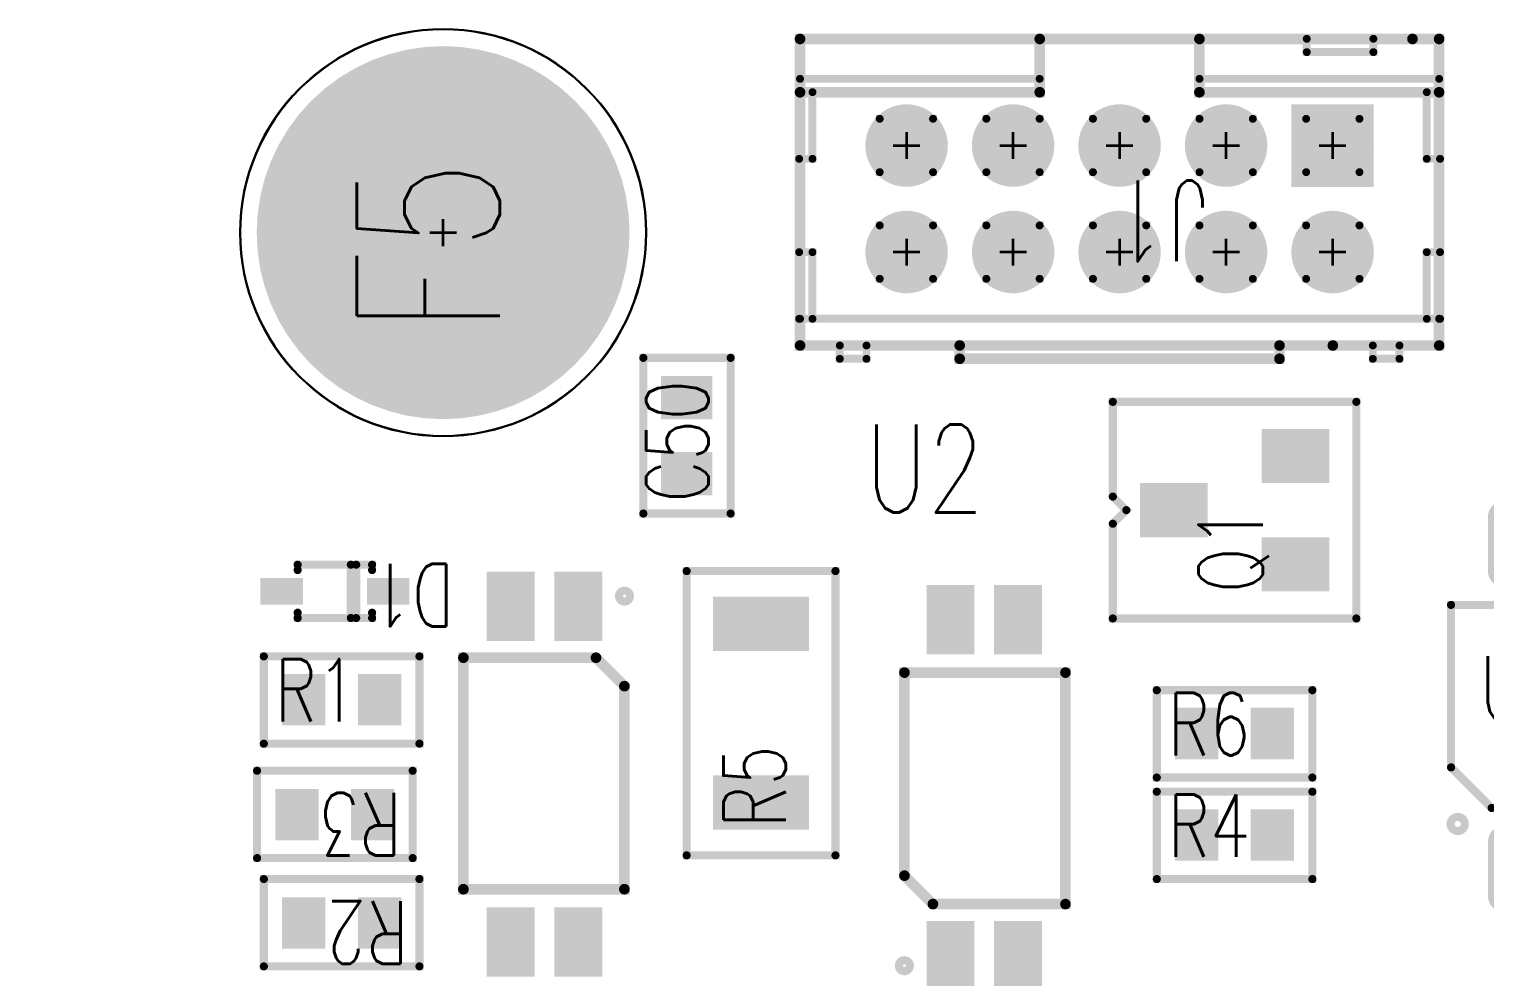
# Model space of a CAD drawing. Extents: x -268 to 95, y -38 to 132.
# Drawn here: x -268.12 to -240.79, y 114.31 to 132.09 of the extents above; entities that cross this region are included whole.
import ezdxf

# ---------------------------------------------------------------- set-up
doc = ezdxf.new("R2010")
doc.units = 0
doc.linetypes.add('KEEPOUT_00010000', pattern=[2, 1, 1])
for name, color, linetype in [('DRIL_PLTE_THRU_01', 96, 'CONTINUOUS'), ('DRIL_PLTE_THRU_06', 16, 'CONTINUOUS'), ('DRIL_SYMBOL', 2, 'CONTINUOUS'), ('KEEPOUT_01', 3, 'CONTINUOUS'), ('KEEPOUT_06', 1, 'CONTINUOUS'), ('PADS_BOT', 1, 'CONTINUOUS'), ('PADS_INNER', 3, 'CONTINUOUS'), ('PADS_TOP', 3, 'CONTINUOUS'), ('PART_NAME_26', 255, 'CONTINUOUS'), ('PART_TOP_2DLINE_26', 255, 'CONTINUOUS'), ('PART_TOP_COPPER_26', 255, 'CONTINUOUS')]:
    doc.layers.add(name, color=color, linetype=linetype)
doc.styles.add('W0$0254', font='simplex', dxfattribs={"width": 0.75})
doc.styles.add('W0$1524', font='simplex', dxfattribs={"width": 0.75})
doc.styles.add('W0$2032', font='simplex', dxfattribs={"width": 0.75})
doc.styles.add('W0$254', font='simplex', dxfattribs={"width": 0.75})

# ---------------------------------------------------------------- blocks, each defined once
blk = doc.blocks.new('SMOOTH_0$1524')
at = {"const_width": 0.0762}
blk.add_lwpolyline([(-0.0381, 0, 1), (0.0381, 0, 1)], format="xyb", close=True, dxfattribs=at)
blk = doc.blocks.new('PART_BODY_TOP_52')
at = {"layer": 'PART_TOP_2DLINE_26', "const_width": 0.1524}
blk.add_lwpolyline([(-1.4605, -0.8255), (-1.4605, 0.8128), (-1.4605, 0.8128), (1.4605, 0.8128), (1.4605, -0.8255), (-1.4605, -0.8255)], dxfattribs=at)
at = {"layer": 'PART_TOP_2DLINE_26'}
for p in [(-1.4605, 0.8128), (-1.4605, 0.8128), (1.4605, 0.8128), (-1.4605, -0.8255), (-1.4605, -0.8255), (1.4605, -0.8255)]:
    blk.add_blockref('SMOOTH_0$1524', p, dxfattribs=at)
blk = doc.blocks.new('DRIL_HOLE_0')
blk.add_lwpolyline([(0, 0, 1), (0, 0, 1)], format="xyb", close=True)
blk = doc.blocks.new('PAD_0')
blk.add_lwpolyline([(0, 0, 1), (0, 0, 1)], format="xyb", close=True)
blk = doc.blocks.new('PAD_1')
at = {"const_width": 0.8128}
blk.add_lwpolyline([(-0.4826, 0), (0.4826, 0)], dxfattribs=at)
blk = doc.blocks.new('STK_TOP_5')
at = {"layer": 'DRIL_PLTE_THRU_01'}
blk.add_blockref('DRIL_HOLE_0', (0, 0), dxfattribs=at)
at = {"layer": 'DRIL_PLTE_THRU_06'}
blk.add_blockref('DRIL_HOLE_0', (0, 0), dxfattribs=at)
at = {"layer": 'PADS_BOT'}
blk.add_blockref('PAD_0', (0, 0), dxfattribs=at)
at = {"layer": 'PADS_INNER'}
blk.add_blockref('PAD_0', (0, 0), dxfattribs=at)
at = {"layer": 'PADS_TOP', "rotation": 90}
blk.add_blockref('PAD_1', (0, 0), dxfattribs=at)
blk = doc.blocks.new('SYM_TOP_4')
for name, p in [('PART_BODY_TOP_52', (0, 0)), ('STK_TOP_5', (-0.7112, 0)), ('STK_TOP_5', (0.7112, 0))]:
    blk.add_blockref(name, p)
blk = doc.blocks.new('PART_TOP_49')
blk.add_blockref('SYM_TOP_4', (0, 0))
at = {"layer": 'PART_NAME_26', "style": 'W0$1524', "width": 0.75}
blk.add_text('C50', height=1.1735, dxfattribs=at).set_placement((-1.256, -0.411))
blk = doc.blocks.new('PART_BODY_TOP_59')
at = {"layer": 'PART_TOP_2DLINE_26', "const_width": 0.152}
for points in [[(-0.699, 0.4), (-0.699, 0.5), (0.699, 0.5), (0.699, 0.4)], [(-0.4, 0.5), (-0.4, -0.5), (-0.3, -0.5), (-0.3, 0.5), (-0.4, 0.5)], [(0.699, -0.4), (0.699, -0.5), (-0.699, -0.5), (-0.699, -0.4)]]:
    blk.add_lwpolyline(points, dxfattribs=at)
at = {"layer": 'PART_TOP_2DLINE_26'}
for p in [(-0.699, 0.5), (-0.4, 0.5), (-0.4, 0.5), (-0.3, 0.5), (0.699, 0.5), (-0.699, 0.4), (0.699, 0.4), (-0.699, -0.4), (-0.699, -0.5), (-0.4, -0.5), (-0.3, -0.5), (0.699, -0.4), (0.699, -0.5)]:
    blk.add_blockref('SMOOTH_0$1524', p, dxfattribs=at)
blk = doc.blocks.new('PAD_7')
at = {"const_width": 0.49953}
blk.add_lwpolyline([(-0.40005, 0), (0.40005, 0)], dxfattribs=at)
blk = doc.blocks.new('STK_TOP_15')
at = {"layer": 'DRIL_PLTE_THRU_01'}
blk.add_blockref('DRIL_HOLE_0', (0, 0), dxfattribs=at)
at = {"layer": 'DRIL_PLTE_THRU_06'}
blk.add_blockref('DRIL_HOLE_0', (0, 0), dxfattribs=at)
at = {"layer": 'PADS_BOT'}
blk.add_blockref('PAD_0', (0, 0), dxfattribs=at)
at = {"layer": 'PADS_INNER'}
blk.add_blockref('PAD_0', (0, 0), dxfattribs=at)
at = {"layer": 'PADS_TOP'}
blk.add_blockref('PAD_7', (0, 0), dxfattribs=at)
blk = doc.blocks.new('SYM_TOP_11')
for name, p in [('PART_BODY_TOP_59', (0, 0)), ('STK_TOP_15', (-1, 0)), ('STK_TOP_15', (1, 0))]:
    blk.add_blockref(name, p)
blk = doc.blocks.new('PART_TOP_67')
blk.add_blockref('SYM_TOP_11', (0, 0))
at = {"layer": 'PART_NAME_26', "style": 'W0$1524', "width": 0.75}
blk.add_text('D1', height=1.1735, dxfattribs=at).set_placement((-2.243, -0.517))
blk = doc.blocks.new('PART_BODY_TOP_75')
at = {"layer": 'KEEPOUT_01', "linetype": 'KEEPOUT_00010000'}
blk.add_lwpolyline([(-3.818, 0, 1), (3.818, 0, 1)], format="xyb", close=True, dxfattribs=at)
at = {"layer": 'KEEPOUT_06', "linetype": 'KEEPOUT_00010000'}
blk.add_lwpolyline([(-3.81, 0, 1), (3.81, 0, 1)], format="xyb", close=True, dxfattribs=at)
blk = doc.blocks.new('DRIL_SYMBOL_3$50012')
at = {"layer": 'DRIL_SYMBOL', "const_width": 0.0508}
for points in [[(0, -0.254), (0, 0.254)], [(-0.254, 0), (0.254, 0)]]:
    blk.add_lwpolyline(points, dxfattribs=at)
blk = doc.blocks.new('DRIL_HOLE_3$50012')
at = {"const_width": 1.75006}
blk.add_lwpolyline([(-0.87503, 0, 1), (0.87503, 0, 1)], format="xyb", close=True, dxfattribs=at)
blk.add_blockref('DRIL_SYMBOL_3$50012', (0, 0))
blk = doc.blocks.new('PAD_11')
at = {"const_width": 1.75006}
blk.add_lwpolyline([(0, -0.87503, 1), (0, 0.87503, 1)], format="xyb", close=True, dxfattribs=at)
blk = doc.blocks.new('PAD_12')
at = {"const_width": 3.499697}
blk.add_lwpolyline([(0, -1.749848, 1), (0, 1.749848, 1)], format="xyb", close=True, dxfattribs=at)
blk = doc.blocks.new('STK_TOP_30')
at = {"layer": 'DRIL_PLTE_THRU_01'}
blk.add_blockref('DRIL_HOLE_3$50012', (0, 0), dxfattribs=at)
at = {"layer": 'DRIL_PLTE_THRU_06'}
blk.add_blockref('DRIL_HOLE_3$50012', (0, 0), dxfattribs=at)
at = {"layer": 'PADS_BOT'}
blk.add_blockref('PAD_12', (0, 0), dxfattribs=at)
at = {"layer": 'PADS_INNER'}
blk.add_blockref('PAD_11', (0, 0), dxfattribs=at)
at = {"layer": 'PADS_TOP'}
blk.add_blockref('PAD_12', (0, 0), dxfattribs=at)
blk = doc.blocks.new('SYM_TOP_27')
for name in ['PART_BODY_TOP_75', 'STK_TOP_30']:
    blk.add_blockref(name, (0, 0))
blk = doc.blocks.new('PART_TOP_89')
blk.add_blockref('SYM_TOP_27', (0, 0))
at = {"layer": 'PART_NAME_26', "style": 'W0$0254', "width": 0.75}
blk.add_text('F5', height=2.68478, rotation=90, dxfattribs=at).set_placement((1.066006, -1.905))
blk = doc.blocks.new('SMOOTH_0$1494366667')
at = {"const_width": 0.0747}
blk.add_lwpolyline([(-0.037, 0, 1), (0.037, 0, 1)], format="xyb", close=True, dxfattribs=at)
blk = doc.blocks.new('SMOOTH_0$19939')
at = {"const_width": 0.0997}
blk.add_lwpolyline([(-0.05, 0, 1), (0.05, 0, 1)], format="xyb", close=True, dxfattribs=at)
blk = doc.blocks.new('PART_BODY_TOP_83')
at = {"layer": 'PART_TOP_2DLINE_26'}
for points, const_width in [([(3.002, 2.752), (3.002, 3.002), (-3.002, 3.002), (-3.002, 2.752), (-4.003, 2.752)], 0.199), ([(-5.499, -2.999), (-5.999, -2.999), (-5.999, 2.752), (5.999, 2.752), (5.999, -2.999), (-5.499, -2.999)], 0.199), ([(-5.999, 2.251), (5.999, 2.251)], 0.149), ([(-3.502, 1.501), (-4.503, 0.5)], 0.149), ([(-4.503, 1.501), (-3.502, 1.501), (-3.502, 0.5), (-4.503, 0.5), (-4.503, 1.501)], 0.149), ([(-4.503, 1.501), (-3.502, 0.5)], 0.149), ([(-2.501, 1.501), (-1.501, 1.501), (-1.501, 0.5), (-2.501, 0.5), (-2.501, 1.501)], 0.149), ([(-2.501, 1.501), (-1.501, 0.5)], 0.149), ([(-1.501, 1.501), (-2.501, 0.5)], 0.149), ([(-0.5, 1.501), (0.5, 1.501), (0.5, 0.5), (-0.5, 0.5), (-0.5, 1.501)], 0.149), ([(-0.5, 1.501), (0.5, 0.5)], 0.149), ([(0.5, 1.501), (-0.5, 0.5)], 0.149), ([(1.501, 1.501), (2.501, 1.501), (2.501, 0.5), (1.501, 0.5), (1.501, 1.501)], 0.149), ([(1.501, 1.501), (2.501, 0.5)], 0.149), ([(2.501, 1.501), (1.501, 0.5)], 0.149), ([(3.502, 1.501), (4.503, 1.501), (4.503, 0.5), (3.502, 0.5), (3.502, 1.501)], 0.149), ([(3.502, 1.501), (4.503, 0.5)], 0.149), ([(4.503, 1.501), (3.502, 0.5)], 0.149), ([(-4.503, -0.5), (-3.502, -0.5), (-3.502, -1.501), (-4.503, -1.501), (-4.503, -0.5)], 0.149), ([(-4.503, -0.5), (-3.502, -1.501)], 0.149), ([(-3.502, -0.5), (-4.503, -1.501)], 0.149), ([(-2.501, -0.5), (-1.501, -1.501)], 0.149), ([(-2.501, -0.5), (-1.501, -0.5), (-1.501, -1.501), (-2.501, -1.501), (-2.501, -0.5)], 0.149), ([(-1.501, -0.5), (-2.501, -1.501)], 0.149), ([(-0.5, -0.5), (0.5, -0.5), (0.5, -1.501), (-0.5, -1.501), (-0.5, -0.5)], 0.149), ([(-0.5, -0.5), (0.5, -1.501)], 0.149), ([(0.5, -0.5), (-0.5, -1.501)], 0.149), ([(1.501, -0.5), (2.501, -1.501)], 0.149), ([(2.501, -0.5), (1.501, -1.501)], 0.149), ([(1.501, -0.5), (2.501, -0.5), (2.501, -1.501), (1.501, -1.501), (1.501, -0.5)], 0.149), ([(3.502, -0.5), (4.503, -1.501)], 0.149), ([(3.502, -0.5), (4.503, -0.5), (4.503, -1.501), (3.502, -1.501), (3.502, -0.5)], 0.149), ([(4.503, -0.5), (3.502, -1.501)], 0.149), ([(-5.999, -1.999), (-1.499, -1.999), (-1.499, -2.999)], 0.199), ([(5.999, -1.999), (1.499, -1.999), (1.499, -2.999)], 0.199), ([(-5.999, -2.251), (-1.501, -2.251)], 0.149), ([(5.999, -2.251), (1.501, -2.251)], 0.149)]:
    blk.add_lwpolyline(points, dxfattribs=dict(at, const_width=const_width))
at = {"layer": 'PART_TOP_COPPER_26', "const_width": 0.149}
for points in [[(-4.754, 3.002), (-4.754, 2.752), (-5.254, 2.752), (-5.254, 3.002)], [(4.752, 2.752), (5.253, 2.752), (5.253, 3.002), (4.752, 3.002)], [(-6.016, 1.001), (-5.767, 1.001), (-5.767, 2.252), (-6.016, 2.252)], [(5.766, 1.001), (6.016, 1.001), (6.016, 2.252), (5.766, 2.252)], [(-5.767, -0.75), (-5.767, -2.001), (-6.016, -2.001), (-6.016, -0.75)], [(6.016, -0.75), (6.016, -2.001), (5.766, -2.001), (5.766, -0.75)], [(-3.514, -3.002), (-3.514, -2.752), (-4.765, -2.752), (-4.765, -3.002)]]:
    blk.add_lwpolyline(points, close=True, dxfattribs=at)
at = {"layer": 'PART_TOP_2DLINE_26'}
for name, p in [('SMOOTH_0$19939', (-3.002, 3.002)), ('SMOOTH_0$19939', (3.002, 3.002)), ('SMOOTH_0$19939', (-5.999, 2.752)), ('SMOOTH_0$19939', (-4.003, 2.752)), ('SMOOTH_0$19939', (-3.002, 2.752)), ('SMOOTH_0$19939', (3.002, 2.752)), ('SMOOTH_0$19939', (5.999, 2.752)), ('SMOOTH_0$1494366667', (-5.999, 2.251)), ('SMOOTH_0$1494366667', (5.999, 2.251)), ('SMOOTH_0$1494366667', (-4.503, 1.501)), ('SMOOTH_0$1494366667', (-4.503, 1.501)), ('SMOOTH_0$1494366667', (-4.503, 1.501)), ('SMOOTH_0$1494366667', (-3.502, 1.501)), ('SMOOTH_0$1494366667', (-3.502, 1.501)), ('SMOOTH_0$1494366667', (-2.501, 1.501)), ('SMOOTH_0$1494366667', (-2.501, 1.501)), ('SMOOTH_0$1494366667', (-2.501, 1.501)), ('SMOOTH_0$1494366667', (-1.501, 1.501)), ('SMOOTH_0$1494366667', (-1.501, 1.501)), ('SMOOTH_0$1494366667', (-0.5, 1.501)), ('SMOOTH_0$1494366667', (-0.5, 1.501)), ('SMOOTH_0$1494366667', (-0.5, 1.501)), ('SMOOTH_0$1494366667', (0.5, 1.501)), ('SMOOTH_0$1494366667', (0.5, 1.501)), ('SMOOTH_0$1494366667', (1.501, 1.501)), ('SMOOTH_0$1494366667', (1.501, 1.501)), ('SMOOTH_0$1494366667', (1.501, 1.501)), ('SMOOTH_0$1494366667', (2.501, 1.501)), ('SMOOTH_0$1494366667', (2.501, 1.501)), ('SMOOTH_0$1494366667', (3.502, 1.501)), ('SMOOTH_0$1494366667', (3.502, 1.501)), ('SMOOTH_0$1494366667', (3.502, 1.501)), ('SMOOTH_0$1494366667', (4.503, 1.501)), ('SMOOTH_0$1494366667', (4.503, 1.501)), ('SMOOTH_0$1494366667', (-4.503, 0.5)), ('SMOOTH_0$1494366667', (-4.503, 0.5)), ('SMOOTH_0$1494366667', (-3.502, 0.5)), ('SMOOTH_0$1494366667', (-3.502, 0.5)), ('SMOOTH_0$1494366667', (-2.501, 0.5)), ('SMOOTH_0$1494366667', (-2.501, 0.5)), ('SMOOTH_0$1494366667', (-1.501, 0.5)), ('SMOOTH_0$1494366667', (-1.501, 0.5)), ('SMOOTH_0$1494366667', (-0.5, 0.5)), ('SMOOTH_0$1494366667', (-0.5, 0.5)), ('SMOOTH_0$1494366667', (0.5, 0.5)), ('SMOOTH_0$1494366667', (0.5, 0.5)), ('SMOOTH_0$1494366667', (1.501, 0.5)), ('SMOOTH_0$1494366667', (1.501, 0.5)), ('SMOOTH_0$1494366667', (2.501, 0.5)), ('SMOOTH_0$1494366667', (2.501, 0.5)), ('SMOOTH_0$1494366667', (3.502, 0.5)), ('SMOOTH_0$1494366667', (3.502, 0.5)), ('SMOOTH_0$1494366667', (4.503, 0.5)), ('SMOOTH_0$1494366667', (4.503, 0.5)), ('SMOOTH_0$1494366667', (-4.503, -0.5)), ('SMOOTH_0$1494366667', (-4.503, -0.5)), ('SMOOTH_0$1494366667', (-4.503, -0.5)), ('SMOOTH_0$1494366667', (-3.502, -0.5)), ('SMOOTH_0$1494366667', (-3.502, -0.5)), ('SMOOTH_0$1494366667', (-2.501, -0.5)), ('SMOOTH_0$1494366667', (-2.501, -0.5)), ('SMOOTH_0$1494366667', (-2.501, -0.5)), ('SMOOTH_0$1494366667', (-1.501, -0.5)), ('SMOOTH_0$1494366667', (-1.501, -0.5)), ('SMOOTH_0$1494366667', (-0.5, -0.5)), ('SMOOTH_0$1494366667', (-0.5, -0.5)), ('SMOOTH_0$1494366667', (-0.5, -0.5)), ('SMOOTH_0$1494366667', (0.5, -0.5)), ('SMOOTH_0$1494366667', (0.5, -0.5)), ('SMOOTH_0$1494366667', (1.501, -0.5)), ('SMOOTH_0$1494366667', (1.501, -0.5)), ('SMOOTH_0$1494366667', (1.501, -0.5)), ('SMOOTH_0$1494366667', (2.501, -0.5)), ('SMOOTH_0$1494366667', (2.501, -0.5)), ('SMOOTH_0$1494366667', (3.502, -0.5)), ('SMOOTH_0$1494366667', (3.502, -0.5)), ('SMOOTH_0$1494366667', (3.502, -0.5)), ('SMOOTH_0$1494366667', (4.503, -0.5)), ('SMOOTH_0$1494366667', (4.503, -0.5)), ('SMOOTH_0$1494366667', (-4.503, -1.501)), ('SMOOTH_0$1494366667', (-4.503, -1.501)), ('SMOOTH_0$1494366667', (-3.502, -1.501)), ('SMOOTH_0$1494366667', (-3.502, -1.501)), ('SMOOTH_0$1494366667', (-2.501, -1.501)), ('SMOOTH_0$1494366667', (-2.501, -1.501)), ('SMOOTH_0$1494366667', (-1.501, -1.501)), ('SMOOTH_0$1494366667', (-1.501, -1.501)), ('SMOOTH_0$1494366667', (-0.5, -1.501)), ('SMOOTH_0$1494366667', (-0.5, -1.501)), ('SMOOTH_0$1494366667', (0.5, -1.501)), ('SMOOTH_0$1494366667', (0.5, -1.501)), ('SMOOTH_0$1494366667', (1.501, -1.501)), ('SMOOTH_0$1494366667', (1.501, -1.501)), ('SMOOTH_0$1494366667', (2.501, -1.501)), ('SMOOTH_0$1494366667', (2.501, -1.501)), ('SMOOTH_0$1494366667', (3.502, -1.501)), ('SMOOTH_0$1494366667', (3.502, -1.501)), ('SMOOTH_0$1494366667', (4.503, -1.501)), ('SMOOTH_0$1494366667', (4.503, -1.501)), ('SMOOTH_0$19939', (-5.999, -1.999)), ('SMOOTH_0$19939', (-1.499, -1.999)), ('SMOOTH_0$19939', (1.499, -1.999)), ('SMOOTH_0$19939', (5.999, -1.999)), ('SMOOTH_0$1494366667', (-5.999, -2.251)), ('SMOOTH_0$1494366667', (-1.501, -2.251)), ('SMOOTH_0$1494366667', (1.501, -2.251)), ('SMOOTH_0$1494366667', (5.999, -2.251)), ('SMOOTH_0$19939', (-5.999, -2.999)), ('SMOOTH_0$19939', (-5.499, -2.999)), ('SMOOTH_0$19939', (-5.499, -2.999)), ('SMOOTH_0$19939', (-1.499, -2.999)), ('SMOOTH_0$19939', (1.499, -2.999)), ('SMOOTH_0$19939', (5.999, -2.999))]:
    blk.add_blockref(name, p, dxfattribs=at)
at = {"layer": 'PART_TOP_COPPER_26'}
for p in [(-5.254, 3.002), (-4.754, 3.002), (4.752, 3.002), (5.253, 3.002), (-5.254, 2.752), (-4.754, 2.752), (4.752, 2.752), (5.253, 2.752), (-6.016, 2.252), (-5.767, 2.252), (5.766, 2.252), (6.016, 2.252), (-6.016, 1.001), (-5.767, 1.001), (5.766, 1.001), (6.016, 1.001), (-6.016, -0.75), (-5.767, -0.75), (5.766, -0.75), (6.016, -0.75), (-6.016, -2.001), (-5.767, -2.001), (5.766, -2.001), (6.016, -2.001), (-4.765, -2.752), (-3.514, -2.752), (-4.765, -3.002), (-3.514, -3.002)]:
    blk.add_blockref('SMOOTH_0$1494366667', p, dxfattribs=at)
blk = doc.blocks.new('DRIL_SYMBOL_0$7992533333')
at = {"layer": 'DRIL_SYMBOL', "const_width": 0.0508}
for points in [[(0, -0.254), (0, 0.254)], [(-0.254, 0), (0.254, 0)]]:
    blk.add_lwpolyline(points, dxfattribs=at)
blk = doc.blocks.new('DRIL_HOLE_0$7992533333')
at = {"const_width": 0.4}
blk.add_lwpolyline([(-0.2, 0, 1), (0.2, 0, 1)], format="xyb", close=True, dxfattribs=at)
blk.add_blockref('DRIL_SYMBOL_0$7992533333', (0, 0))
blk = doc.blocks.new('PAD_16')
at = {"const_width": 0.774277}
blk.add_lwpolyline([(0, -0.387138, 1), (0, 0.387138, 1)], format="xyb", close=True, dxfattribs=at)
blk = doc.blocks.new('PAD_17')
at = {"const_width": 1.549}
blk.add_lwpolyline([(-0.774, 0), (0.774, 0)], dxfattribs=at)
blk = doc.blocks.new('STK_TOP_43')
at = {"layer": 'DRIL_PLTE_THRU_01'}
blk.add_blockref('DRIL_HOLE_0$7992533333', (0, 0), dxfattribs=at)
at = {"layer": 'DRIL_PLTE_THRU_06'}
blk.add_blockref('DRIL_HOLE_0$7992533333', (0, 0), dxfattribs=at)
at = {"layer": 'PADS_BOT'}
blk.add_blockref('PAD_17', (0, 0), dxfattribs=at)
at = {"layer": 'PADS_INNER'}
blk.add_blockref('PAD_16', (0, 0), dxfattribs=at)
at = {"layer": 'PADS_TOP'}
blk.add_blockref('PAD_17', (0, 0), dxfattribs=at)
blk = doc.blocks.new('STK_TOP_44')
at = {"layer": 'DRIL_PLTE_THRU_01'}
blk.add_blockref('DRIL_HOLE_0$7992533333', (0, 0), dxfattribs=at)
at = {"layer": 'DRIL_PLTE_THRU_06'}
blk.add_blockref('DRIL_HOLE_0$7992533333', (0, 0), dxfattribs=at)
at = {"layer": 'PADS_BOT'}
blk.add_blockref('PAD_16', (0, 0), dxfattribs=at)
at = {"layer": 'PADS_INNER'}
blk.add_blockref('PAD_16', (0, 0), dxfattribs=at)
at = {"layer": 'PADS_TOP'}
blk.add_blockref('PAD_16', (0, 0), dxfattribs=at)
blk = doc.blocks.new('SYM_TOP_35')
for name, p in [('PART_BODY_TOP_83', (0, 0)), ('STK_TOP_44', (-3.999, 0.999)), ('STK_TOP_44', (-1.999, 0.999)), ('STK_TOP_44', (0, 0.999)), ('STK_TOP_44', (1.999, 0.999)), ('STK_TOP_44', (3.999, 0.999)), ('STK_TOP_43', (-3.999, -0.999)), ('STK_TOP_44', (-1.999, -0.999)), ('STK_TOP_44', (0, -0.999)), ('STK_TOP_44', (1.999, -0.999)), ('STK_TOP_44', (3.999, -0.999))]:
    blk.add_blockref(name, p)
blk = doc.blocks.new('PART_TOP_91')
blk.add_blockref('SYM_TOP_35', (0, 0))
at = {"layer": 'PART_NAME_26', "style": 'W0$254', "width": 0.75}
blk.add_text('J1', height=1.5113, dxfattribs=at).set_placement((-1.654, -0.341))
blk = doc.blocks.new('PART_BODY_TOP_58')
at = {"layer": 'PART_TOP_2DLINE_26', "const_width": 0.152}
blk.add_lwpolyline([(-2.032, -2.286), (-2.032, 2.286), (-0.254, 2.286), (0, 2.032), (0.254, 2.286), (2.032, 2.286), (2.032, -2.286), (-2.032, -2.286)], dxfattribs=at)
at = {"layer": 'PART_TOP_2DLINE_26'}
for p in [(-2.032, 2.286), (-0.254, 2.286), (0.254, 2.286), (2.032, 2.286), (0, 2.032), (-2.032, -2.286), (-2.032, -2.286), (2.032, -2.286)]:
    blk.add_blockref('SMOOTH_0$1524', p, dxfattribs=at)
blk = doc.blocks.new('PAD_8')
at = {"const_width": 1.016}
blk.add_lwpolyline([(-0.635, 0), (0.635, 0)], dxfattribs=at)
blk = doc.blocks.new('STK_TOP_13')
at = {"layer": 'DRIL_PLTE_THRU_01'}
blk.add_blockref('DRIL_HOLE_0', (0, 0), dxfattribs=at)
at = {"layer": 'DRIL_PLTE_THRU_06'}
blk.add_blockref('DRIL_HOLE_0', (0, 0), dxfattribs=at)
at = {"layer": 'PADS_BOT'}
blk.add_blockref('PAD_0', (0, 0), dxfattribs=at)
at = {"layer": 'PADS_INNER'}
blk.add_blockref('PAD_0', (0, 0), dxfattribs=at)
at = {"layer": 'PADS_TOP', "rotation": 90}
blk.add_blockref('PAD_8', (0, 0), dxfattribs=at)
blk = doc.blocks.new('SYM_TOP_10')
for name, p in [('PART_BODY_TOP_58', (0, 0)), ('STK_TOP_13', (0, 1.143)), ('STK_TOP_13', (-1.016, -1.143)), ('STK_TOP_13', (1.016, -1.143))]:
    blk.add_blockref(name, p)
blk = doc.blocks.new('PART_TOP_110')
blk.add_blockref('SYM_TOP_10', (0, 0))
at = {"layer": 'PART_NAME_26', "style": 'W0$2032', "width": 0.75}
blk.add_text('Q1', height=1.209, dxfattribs=at).set_placement((-1.557, -0.53))
blk = doc.blocks.new('PART_TOP_115')
blk.add_blockref('SYM_TOP_4', (0, 0))
at = {"layer": 'PART_NAME_26', "style": 'W0$1524', "width": 0.75}
blk.add_text('R1', height=1.1735, dxfattribs=at).set_placement((-1.256, -0.411))
blk = doc.blocks.new('PART_TOP_116')
blk.add_blockref('SYM_TOP_4', (0, 0))
at = {"layer": 'PART_NAME_26', "style": 'W0$1524', "width": 0.75}
blk.add_text('R2', height=1.1735, dxfattribs=at).set_placement((-1.256, -0.411))
blk = doc.blocks.new('PART_TOP_117')
blk.add_blockref('SYM_TOP_4', (0, 0))
at = {"layer": 'PART_NAME_26', "style": 'W0$1524', "width": 0.75}
blk.add_text('R3', height=1.1735, dxfattribs=at).set_placement((-1.256, -0.411))
blk = doc.blocks.new('PART_TOP_118')
blk.add_blockref('SYM_TOP_4', (0, 0))
at = {"layer": 'PART_NAME_26', "style": 'W0$1524', "width": 0.75}
blk.add_text('R4', height=1.1735, dxfattribs=at).set_placement((-1.256, -0.411))
blk = doc.blocks.new('PART_BODY_TOP_51')
at = {"layer": 'PART_TOP_2DLINE_26', "const_width": 0.152}
blk.add_lwpolyline([(-2.667, -1.397), (2.667, -1.397), (2.667, 1.397), (-2.667, 1.397), (-2.667, -1.397)], dxfattribs=at)
at = {"layer": 'PART_TOP_2DLINE_26'}
for p in [(-2.667, 1.397), (2.667, 1.397), (-2.667, -1.397), (-2.667, -1.397), (2.667, -1.397)]:
    blk.add_blockref('SMOOTH_0$1524', p, dxfattribs=at)
blk = doc.blocks.new('PAD_4')
at = {"const_width": 1.016}
blk.add_lwpolyline([(-0.9017, 0), (0.9017, 0)], dxfattribs=at)
blk = doc.blocks.new('STK_TOP_4')
at = {"layer": 'DRIL_PLTE_THRU_01'}
blk.add_blockref('DRIL_HOLE_0', (0, 0), dxfattribs=at)
at = {"layer": 'DRIL_PLTE_THRU_06'}
blk.add_blockref('DRIL_HOLE_0', (0, 0), dxfattribs=at)
at = {"layer": 'PADS_BOT'}
blk.add_blockref('PAD_0', (0, 0), dxfattribs=at)
at = {"layer": 'PADS_INNER'}
blk.add_blockref('PAD_0', (0, 0), dxfattribs=at)
at = {"layer": 'PADS_TOP', "rotation": 90}
blk.add_blockref('PAD_4', (0, 0), dxfattribs=at)
blk = doc.blocks.new('SYM_TOP_3')
for name, p in [('PART_BODY_TOP_51', (0, 0)), ('STK_TOP_4', (-1.6764, 0)), ('STK_TOP_4', (1.6764, 0))]:
    blk.add_blockref(name, p)
blk = doc.blocks.new('PART_TOP_119')
blk.add_blockref('SYM_TOP_3', (0, 0))
at = {"layer": 'PART_NAME_26', "style": 'W0$1524', "width": 0.75}
blk.add_text('R5', height=1.17348, dxfattribs=at).set_placement((-2.15138, -0.465984))
blk = doc.blocks.new('PART_TOP_120')
blk.add_blockref('SYM_TOP_4', (0, 0))
at = {"layer": 'PART_NAME_26', "style": 'W0$1524', "width": 0.75}
blk.add_text('R6', height=1.1735, dxfattribs=at).set_placement((-1.256, -0.411))
blk = doc.blocks.new('SMOOTH_0$1998133333')
at = {"const_width": 0.0999}
blk.add_lwpolyline([(-0.05, 0, 1), (0.05, 0, 1)], format="xyb", close=True, dxfattribs=at)
blk = doc.blocks.new('PART_BODY_TOP_64')
at = {"layer": 'PART_TOP_2DLINE_26', "const_width": 0.199813}
blk.add_lwpolyline([(-1.4986, -1.651), (-0.9652, -2.1844), (1.524, -2.1844), (1.524, 2.159), (-1.4986, 2.159), (-1.4986, -1.651)], dxfattribs=at)
at = {"layer": 'PART_TOP_COPPER_26', "const_width": 0.1524}
blk.add_lwpolyline([(-1.602976, -3.3401, 1), (-1.396764, -3.3401, 1)], format="xyb", close=True, dxfattribs=at)
at = {"layer": 'PART_TOP_2DLINE_26'}
for p in [(-1.4986, 2.159), (1.524, 2.159), (-1.4986, -1.651), (-1.4986, -1.651), (-0.9652, -2.1844), (1.524, -2.1844)]:
    blk.add_blockref('SMOOTH_0$1998133333', p, dxfattribs=at)
blk = doc.blocks.new('PAD_35')
at = {"const_width": 0.9}
blk.add_lwpolyline([(-0.65, 0), (0.65, 0)], dxfattribs=at)
blk = doc.blocks.new('STK_TOP_19')
at = {"layer": 'DRIL_PLTE_THRU_01'}
blk.add_blockref('DRIL_HOLE_0', (0, 0), dxfattribs=at)
at = {"layer": 'DRIL_PLTE_THRU_06'}
blk.add_blockref('DRIL_HOLE_0', (0, 0), dxfattribs=at)
at = {"layer": 'PADS_BOT'}
blk.add_blockref('PAD_0', (0, 0), dxfattribs=at)
at = {"layer": 'PADS_INNER'}
blk.add_blockref('PAD_0', (0, 0), dxfattribs=at)
at = {"layer": 'PADS_TOP', "rotation": 90}
blk.add_blockref('PAD_35', (0, 0), dxfattribs=at)
blk = doc.blocks.new('SYM_TOP_16')
for name, p in [('STK_TOP_19', (-0.635, 3.15)), ('STK_TOP_19', (0.635, 3.15)), ('PART_BODY_TOP_64', (0, 0)), ('STK_TOP_19', (-0.635, -3.15)), ('STK_TOP_19', (0.635, -3.15))]:
    blk.add_blockref(name, p)
blk = doc.blocks.new('PART_TOP_201')
blk.add_blockref('SYM_TOP_16', (0, 0))
at = {"layer": 'PART_NAME_26', "style": 'W0$2032', "width": 0.75}
blk.add_text('U1', height=1.6535, dxfattribs=at).set_placement((7.924, 16.339))
blk = doc.blocks.new('PART_TOP_202')
blk.add_blockref('SYM_TOP_16', (0, 0))
at = {"layer": 'PART_NAME_26', "style": 'W0$2032', "width": 0.75}
blk.add_text('U2', height=1.6535, dxfattribs=at).set_placement((-2.236, 5.163))
blk = doc.blocks.new('PART_BODY_TOP_55')
at = {"layer": 'PART_TOP_2DLINE_26', "const_width": 0.152}
blk.add_lwpolyline([(-1.016, 1.905), (-0.254, 1.143), (4.572, 1.143), (4.572, 4.953), (-1.016, 4.953), (-1.016, 1.905)], dxfattribs=at)
at = {"layer": 'PART_TOP_COPPER_26', "const_width": 0.152}
blk.add_lwpolyline([(-1.023, 0.843, 1), (-0.759, 0.843, 1)], format="xyb", close=True, dxfattribs=at)
at = {"layer": 'PART_TOP_2DLINE_26'}
for p in [(-1.016, 4.953), (4.572, 4.953), (-1.016, 1.905), (-1.016, 1.905), (-0.254, 1.143), (4.572, 1.143)]:
    blk.add_blockref('SMOOTH_0$1524', p, dxfattribs=at)
blk = doc.blocks.new('PAD_36')
at = {"const_width": 0.325}
blk.add_lwpolyline([(-0.501, -0.162), (0.501, -0.162, 1), (0.501, 0.162), (-0.501, 0.162, 1)], format="xyb", close=True, dxfattribs=at)
blk = doc.blocks.new('STK_TOP_10')
at = {"layer": 'DRIL_PLTE_THRU_01'}
blk.add_blockref('DRIL_HOLE_0', (0, 0), dxfattribs=at)
at = {"layer": 'DRIL_PLTE_THRU_06'}
blk.add_blockref('DRIL_HOLE_0', (0, 0), dxfattribs=at)
at = {"layer": 'PADS_BOT'}
blk.add_blockref('PAD_0', (0, 0), dxfattribs=at)
at = {"layer": 'PADS_INNER'}
blk.add_blockref('PAD_0', (0, 0), dxfattribs=at)
at = {"layer": 'PADS_TOP', "rotation": 90}
blk.add_blockref('PAD_36', (0, 0), dxfattribs=at)
blk = doc.blocks.new('SYM_TOP_7')
for name, p in [('STK_TOP_10', (0, 6.096)), ('STK_TOP_10', (1.27, 6.096)), ('STK_TOP_10', (2.54, 6.096)), ('STK_TOP_10', (3.81, 6.096)), ('PART_BODY_TOP_55', (0, 0)), ('STK_TOP_10', (0, 0)), ('STK_TOP_10', (1.27, 0)), ('STK_TOP_10', (2.54, 0)), ('STK_TOP_10', (3.81, 0))]:
    blk.add_blockref(name, p)
blk = doc.blocks.new('PART_TOP_203')
blk.add_blockref('SYM_TOP_7', (0, 0))
at = {"layer": 'PART_NAME_26', "style": 'W0$2032', "width": 0.75}
blk.add_text('U3', height=1.209, dxfattribs=at).set_placement((-0.48, 2.78))

msp = doc.modelspace()

# ---------------------------------------------------------------- block references
for name, p in [('PART_TOP_89', (-260.35, 128.27)), ('PART_TOP_202', (-250.19, 117.856)), ('PART_TOP_203', (-240.411, 116.332)), ('PART_TOP_115', (-262.255, 119.507)), ('PART_TOP_120', (-245.491, 118.872)), ('PART_TOP_118', (-245.491, 116.967))]:
    msp.add_blockref(name, p)
for name, p, rotation in [('PART_TOP_91', (-247.65, 128.905), 180), ('PART_TOP_49', (-255.778, 124.46), 90), ('PART_TOP_110', (-245.491, 123.063), 90), ('PART_TOP_201', (-258.445, 118.11), 180), ('PART_TOP_67', (-262.382, 121.539), 180), ('PART_TOP_119', (-254.381, 119.253), 90), ('PART_TOP_117', (-262.382, 117.348), 180), ('PART_TOP_116', (-262.255, 115.316), 180)]:
    msp.add_blockref(name, p, dxfattribs=dict(rotation=rotation))

doc.saveas('drawing.dxf')
